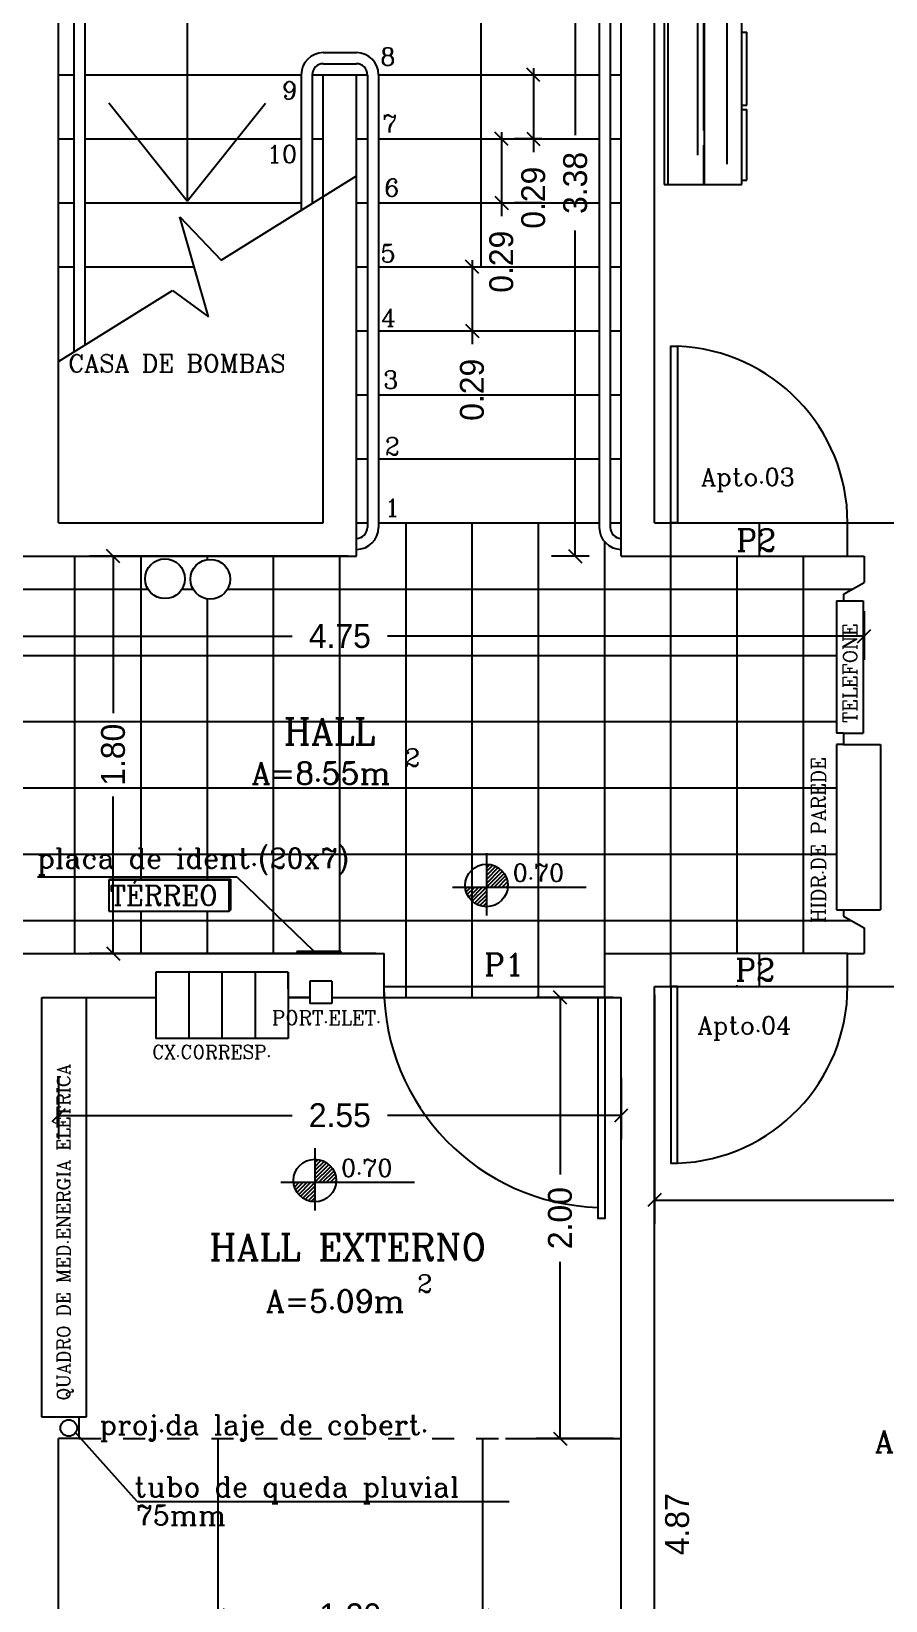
# Model space of a CAD drawing. Extents: x 11 to 119, y 71 to 102.
# Drawn here: x 19.52 to 23.39, y 89.15 to 96.26 of the extents above; entities that cross this region are included whole.
import ezdxf

# ---------------------------------------------------------------- set-up
doc = ezdxf.new("R2010")
doc.units = 0
doc.header["$LTSCALE"] = 20
doc.linetypes.add('DASHED2', pattern=[0.375, 0.25, -0.125])
doc.layers.get('0').update_dxf_attribs({"linetype": 'CONTINUOUS'})
doc.layers.get('DEFPOINTS').update_dxf_attribs({"linetype": 'CONTINUOUS'})
for name, color, linetype in [('APARELHOS', 1, 'CONTINUOUS'), ('COTA', 244, 'CONTINUOUS'), ('COTAS', 244, 'CONTINUOUS'), ('EQUIPAMENTOS', 1, 'CONTINUOUS'), ('ESCADA', 5, 'CONTINUOUS'), ('ESQUADRIAS', 244, 'CONTINUOUS'), ('PAREDE', 7, 'CONTINUOUS'), ('PISO', 30, 'CONTINUOUS'), ('TERRENOEMCORTE', 244, 'CONTINUOUS'), ('TEXTO', 1, 'CONTINUOUS')]:
    doc.layers.add(name, color=color, linetype=linetype)
doc.styles.add('ROMANC', font='ROMANC.SHX')
doc.dimstyles.get("Standard").update_dxf_attribs({"dimtxt": 0.18, "dimasz": 0.18, "dimexe": 0.18, "dimexo": 0.0625, "dimgap": 0.09, "dimtad": 0, "dimtih": 1, "dimtoh": 1, "dimzin": 0, "dimtxsty": 'STANDARD', "dimcen": 0.09, "dimclrt": 30, "dimazin": 3, "dimtfac": 1, "dimtdec": 4, "dimtofl": 0, "dimtmove": 0, "dimatfit": 3, "dimtolj": 1, "dimtzin": 0})

# ---------------------------------------------------------------- blocks, each defined once
blk = doc.blocks.new('_OBLIQUE')
at = {"color": 0, "linetype": 'BYBLOCK'}
blk.add_line((-0.5, -0.5), (0.5, 0.5), dxfattribs=at)
blk = doc.blocks.new('*D16')
at = {"color": 244, "linetype": 'BYBLOCK', "ltscale": 0.2}
for p, q in [((142.9752, 49.1898), (143.1007, 49.1898)), ((143.0407, 49.2198), (143.0407, 48.8998)), ((142.9752, 48.8998), (143.1007, 48.8998)), ((143.0407, 48.8998), (143.0407, 48.8398))]:
    blk.add_line(p, q, dxfattribs=at)
at = {"layer": 'DEFPOINTS', "color": 0, "linetype": 'BYBLOCK', "ltscale": 0.2}
for p in [(142.1352, 49.1898), (142.1352, 48.8998), (143.0407, 48.8998)]:
    blk.add_point(p, dxfattribs=at)
at = {"color": 244, "linetype": 'BYBLOCK', "ltscale": 0.2, "xscale": 0.06, "yscale": 0.06, "zscale": 0.06}
for p, rotation in [((143.0407, 49.1898), 90), ((143.0407, 48.8998), 270)]:
    blk.add_blockref('_OBLIQUE', p, dxfattribs=dict(at, rotation=rotation))
at = {"color": 30, "linetype": 'BYBLOCK', "ltscale": 0.2, "insert": (143.0407, 48.6328), "char_height": 0.108, "attachment_point": 5, "rotation": 90}
blk.add_mtext('\\A1;0.29', dxfattribs=at)
blk = doc.blocks.new('*D15')
at = {"color": 244, "linetype": 'BYBLOCK', "ltscale": 0.2}
for p, q in [((142.896, 48.9298), (142.896, 48.6098)), ((143.0791, 48.8998), (142.956, 48.8998)), ((142.896, 48.6098), (142.896, 48.5498)), ((143.0791, 48.6098), (142.956, 48.6098))]:
    blk.add_line(p, q, dxfattribs=at)
at = {"layer": 'DEFPOINTS', "color": 0, "linetype": 'BYBLOCK', "ltscale": 0.2}
for p in [(142.2391, 48.8998), (142.2391, 48.6098), (142.896, 48.6098)]:
    blk.add_point(p, dxfattribs=at)
at = {"color": 244, "linetype": 'BYBLOCK', "ltscale": 0.2, "xscale": 0.06, "yscale": 0.06, "zscale": 0.06}
for p, rotation in [((142.896, 48.8998), 90), ((142.896, 48.6098), 270)]:
    blk.add_blockref('_OBLIQUE', p, dxfattribs=dict(at, rotation=rotation))
at = {"color": 30, "linetype": 'BYBLOCK', "ltscale": 0.2, "insert": (142.896, 48.3428), "char_height": 0.108, "attachment_point": 5, "rotation": 90}
blk.add_mtext('\\A1;0.29', dxfattribs=at)
blk = doc.blocks.new('*D17')
at = {"color": 244, "linetype": 'BYBLOCK', "ltscale": 0.2}
for p, q in [((142.763, 48.4198), (142.763, 48.0998)), ((142.7084, 48.3898), (142.823, 48.3898)), ((142.7084, 48.0998), (142.823, 48.0998)), ((142.763, 48.0998), (142.763, 48.0398))]:
    blk.add_line(p, q, dxfattribs=at)
at = {"layer": 'DEFPOINTS', "color": 0, "linetype": 'BYBLOCK', "ltscale": 0.2}
for p in [(141.8684, 48.3898), (141.8684, 48.0998), (142.763, 48.0998)]:
    blk.add_point(p, dxfattribs=at)
at = {"color": 244, "linetype": 'BYBLOCK', "ltscale": 0.2, "xscale": 0.06, "yscale": 0.06, "zscale": 0.06}
for p, rotation in [((142.763, 48.3898), 90), ((142.763, 48.0998), 270)]:
    blk.add_blockref('_OBLIQUE', p, dxfattribs=dict(at, rotation=rotation))
at = {"color": 30, "linetype": 'BYBLOCK', "ltscale": 0.2, "insert": (142.763, 47.8328), "char_height": 0.108, "attachment_point": 5, "rotation": 90}
blk.add_mtext('\\A1;0.29', dxfattribs=at)
blk = doc.blocks.new('*X4')
at = {"color": 0}
for p, q in [((21.8471, 65.964), (22.74, 65.964)), ((21.98, 65.83), (22.78, 65.83)), ((21.8471, 65.802), (22.026, 65.802)), ((21.8471, 65.8), (22.9003, 65.8)), ((22.092, 65.802), (22.9003, 65.802)), ((21.94, 65.696), (22.9003, 65.696))]:
    blk.add_line(p, q, dxfattribs=at)
blk = doc.blocks.new('*D19')
at = {"color": 0, "linetype": 'BYBLOCK', "ltscale": 0.2}
for p, q in [((33.4436, 105.5026), (33.2731, 105.5026)), ((33.3811, 105.5026), (33.3811, 104.0286)), ((33.3811, 102.1226), (33.3811, 103.5966)), ((33.4436, 102.1226), (33.2731, 102.1226))]:
    blk.add_line(p, q, dxfattribs=at)
at = {"layer": 'DEFPOINTS', "color": 0, "linetype": 'BYBLOCK', "ltscale": 0.2}
for p in [(33.4811, 105.5026), (33.3811, 102.1226), (33.4811, 102.1226)]:
    blk.add_point(p, dxfattribs=at)
at = {"color": 0, "linetype": 'BYBLOCK', "ltscale": 0.2, "xscale": 0.06, "yscale": 0.06, "zscale": 0.06}
for p, rotation in [((33.3811, 105.5026), 90), ((33.3811, 102.1226), 270)]:
    blk.add_blockref('_OBLIQUE', p, dxfattribs=dict(at, rotation=rotation))
at = {"color": 30, "linetype": 'BYBLOCK', "ltscale": 0.2, "insert": (33.3811, 103.8126), "char_height": 0.108, "attachment_point": 5, "rotation": 90}
blk.add_mtext('\\A1;3.38', dxfattribs=at)
blk = doc.blocks.new('*D20')
at = {"color": 0, "linetype": 'BYBLOCK', "ltscale": 0.2}
for p, q in [((33.4436, 100.1726), (33.0958, 100.1726)), ((33.2038, 100.1726), (33.2038, 99.3718)), ((33.2038, 98.175), (33.2038, 98.9758)), ((33.4436, 98.175), (33.0958, 98.175))]:
    blk.add_line(p, q, dxfattribs=at)
at = {"layer": 'DEFPOINTS', "color": 0, "linetype": 'BYBLOCK', "ltscale": 0.2}
for p in [(33.4811, 100.1726), (33.2038, 98.175), (33.4811, 98.175)]:
    blk.add_point(p, dxfattribs=at)
at = {"color": 0, "linetype": 'BYBLOCK', "ltscale": 0.2, "xscale": 0.06, "yscale": 0.06, "zscale": 0.06}
for p, rotation in [((33.2038, 100.1726), 90), ((33.2038, 98.175), 270)]:
    blk.add_blockref('_OBLIQUE', p, dxfattribs=dict(at, rotation=rotation))
at = {"color": 30, "linetype": 'BYBLOCK', "ltscale": 0.2, "insert": (33.2038, 99.1738), "char_height": 0.108, "attachment_point": 5, "rotation": 90}
blk.add_mtext('\\A1;2.00', dxfattribs=at)
blk = doc.blocks.new('*D21')
at = {"color": 0, "linetype": 'BYBLOCK', "ltscale": 0.2}
for p, q in [((29.8311, 102.0851), (29.8311, 101.8646)), ((34.5811, 102.0851), (34.5811, 101.8646)), ((29.8311, 101.9726), (31.9901, 101.9726)), ((34.5811, 101.9726), (32.4221, 101.9726))]:
    blk.add_line(p, q, dxfattribs=at)
at = {"layer": 'DEFPOINTS', "color": 0, "linetype": 'BYBLOCK', "ltscale": 0.2}
for p in [(29.8311, 102.1226), (34.5811, 102.1226), (34.5811, 101.9726)]:
    blk.add_point(p, dxfattribs=at)
at = {"color": 0, "linetype": 'BYBLOCK', "ltscale": 0.2, "xscale": 0.06, "yscale": 0.06, "zscale": 0.06, "rotation": 180}
blk.add_blockref('_OBLIQUE', (29.8311, 101.9726), dxfattribs=at)
at = {"color": 0, "linetype": 'BYBLOCK', "ltscale": 0.2, "xscale": 0.06, "yscale": 0.06, "zscale": 0.06}
blk.add_blockref('_OBLIQUE', (34.5811, 101.9726), dxfattribs=at)
at = {"color": 30, "linetype": 'BYBLOCK', "ltscale": 0.2, "insert": (32.2061, 101.9726), "char_height": 0.108, "attachment_point": 5}
blk.add_mtext('\\A1;4.75', dxfattribs=at)
blk = doc.blocks.new('*D22')
at = {"color": 0, "linetype": 'BYBLOCK', "ltscale": 0.2}
for p, q in [((32.2436, 102.1226), (31.071, 102.1226)), ((31.179, 102.1226), (31.179, 101.4116)), ((31.179, 100.3226), (31.179, 101.0336)), ((32.3686, 100.3226), (31.071, 100.3226))]:
    blk.add_line(p, q, dxfattribs=at)
at = {"layer": 'DEFPOINTS', "color": 0, "linetype": 'BYBLOCK', "ltscale": 0.2}
for p in [(32.2811, 102.1226), (31.179, 100.3226), (32.4061, 100.3226)]:
    blk.add_point(p, dxfattribs=at)
at = {"color": 0, "linetype": 'BYBLOCK', "ltscale": 0.2, "xscale": 0.06, "yscale": 0.06, "zscale": 0.06}
for p, rotation in [((31.179, 102.1226), 90), ((31.179, 100.3226), 270)]:
    blk.add_blockref('_OBLIQUE', p, dxfattribs=dict(at, rotation=rotation))
at = {"color": 30, "linetype": 'BYBLOCK', "ltscale": 0.2, "insert": (31.179, 101.2226), "char_height": 0.108, "attachment_point": 5, "rotation": 90}
blk.add_mtext('\\A1;1.80', dxfattribs=at)
blk = doc.blocks.new('*D23')
at = {"color": 0, "linetype": 'BYBLOCK', "ltscale": 0.2}
for p, q in [((30.9311, 98.1375), (30.9311, 97.8593)), ((33.4811, 98.1375), (33.4811, 97.8593)), ((30.9311, 97.9673), (31.9901, 97.9673)), ((33.4811, 97.9673), (32.4221, 97.9673))]:
    blk.add_line(p, q, dxfattribs=at)
at = {"layer": 'DEFPOINTS', "color": 0, "linetype": 'BYBLOCK', "ltscale": 0.2}
for p in [(30.9311, 98.175), (33.4811, 98.175), (33.4811, 97.9673)]:
    blk.add_point(p, dxfattribs=at)
at = {"color": 0, "linetype": 'BYBLOCK', "ltscale": 0.2, "xscale": 0.06, "yscale": 0.06, "zscale": 0.06, "rotation": 180}
blk.add_blockref('_OBLIQUE', (30.9311, 97.9673), dxfattribs=at)
at = {"color": 0, "linetype": 'BYBLOCK', "ltscale": 0.2, "xscale": 0.06, "yscale": 0.06, "zscale": 0.06}
blk.add_blockref('_OBLIQUE', (33.4811, 97.9673), dxfattribs=at)
at = {"color": 30, "linetype": 'BYBLOCK', "ltscale": 0.2, "insert": (32.2061, 97.9673), "char_height": 0.108, "attachment_point": 5}
blk.add_mtext('\\A1;2.55', dxfattribs=at)
blk = doc.blocks.new('*D42')
at = {"layer": 'DEFPOINTS', "color": 0, "linetype": 'BYBLOCK', "ltscale": 0.2}
for p in [(33.6311, 100.1726), (33.6311, 95.3026), (33.6311, 95.3026)]:
    blk.add_point(p, dxfattribs=at)
at = {"color": 30, "linetype": 'BYBLOCK', "ltscale": 0.2, "insert": (33.6311, 97.7376), "char_height": 0.108, "attachment_point": 5, "rotation": 90}
blk.add_mtext('\\A1;4.87', dxfattribs=at)
blk = doc.blocks.new('*D43')
at = {"color": 0, "linetype": 'BYBLOCK', "ltscale": 0.2}
for p, q in [((33.6311, 100.1351), (33.6311, 99.0979)), ((36.6311, 99.5101), (36.6311, 99.0979)), ((33.6311, 99.2059), (34.9331, 99.2059)), ((36.6311, 99.2059), (35.3291, 99.2059))]:
    blk.add_line(p, q, dxfattribs=at)
at = {"layer": 'DEFPOINTS', "color": 0, "linetype": 'BYBLOCK', "ltscale": 0.2}
for p in [(33.6311, 100.1726), (36.6311, 99.5476), (36.6311, 99.2059)]:
    blk.add_point(p, dxfattribs=at)
at = {"color": 0, "linetype": 'BYBLOCK', "ltscale": 0.2, "xscale": 0.06, "yscale": 0.06, "zscale": 0.06, "rotation": 180}
blk.add_blockref('_OBLIQUE', (33.6311, 99.2059), dxfattribs=at)
at = {"color": 0, "linetype": 'BYBLOCK', "ltscale": 0.2, "xscale": 0.06, "yscale": 0.06, "zscale": 0.06}
blk.add_blockref('_OBLIQUE', (36.6311, 99.2059), dxfattribs=at)
at = {"color": 30, "linetype": 'BYBLOCK', "ltscale": 0.2, "insert": (35.1311, 99.2059), "char_height": 0.108, "attachment_point": 5}
blk.add_mtext('\\A1;3.00', dxfattribs=at)
blk = doc.blocks.new('*X103')
at = {"color": 0, "ltscale": 0.2}
for p, q in [((32.1902, 99.3476), (32.2054, 99.3629)), ((32.1902, 99.33), (32.2197, 99.3595)), ((32.1902, 99.3123), (32.2324, 99.3545)), ((32.1902, 99.2946), (32.2436, 99.3481)), ((32.1902, 99.2769), (32.2537, 99.3404)), ((32.1907, 99.2598), (32.2626, 99.3317)), ((32.2084, 99.2598), (32.2703, 99.3217)), ((32.2261, 99.2598), (32.2769, 99.3106)), ((32.2438, 99.2598), (32.282, 99.2981)), ((32.0952, 99.2526), (32.1023, 99.2598)), ((32.0985, 99.2383), (32.12, 99.2598)), ((32.1036, 99.2257), (32.1377, 99.2598)), ((32.11, 99.2144), (32.1554, 99.2598)), ((32.1176, 99.2043), (32.173, 99.2598)), ((32.1264, 99.1954), (32.1902, 99.2592)), ((32.1363, 99.1877), (32.1902, 99.2416)), ((32.1475, 99.1812), (32.1902, 99.2239)), ((32.2614, 99.2598), (32.2856, 99.284)), ((32.2791, 99.2598), (32.287, 99.2677)), ((32.16, 99.176), (32.1902, 99.2062)), ((32.1741, 99.1724), (32.1902, 99.1885))]:
    blk.add_line(p, q, dxfattribs=at)
blk = doc.blocks.new('*D118')
at = {"color": 0, "linetype": 'BYBLOCK', "ltscale": 0.2}
for p, q in [((30.5417, 95.411), (30.7755, 94.9611)), ((31.2333, 94.0799), (30.9995, 94.5298)), ((20.3655, 89.8509), (20.3655, 88.9795)), ((21.5655, 89.8509), (21.5655, 88.9795)), ((20.3655, 89.0875), (20.7765, 89.0875)), ((21.5655, 89.0875), (21.1545, 89.0875))]:
    blk.add_line(p, q, dxfattribs=at)
at = {"layer": 'DEFPOINTS', "color": 0, "linetype": 'BYBLOCK', "ltscale": 0.2}
for p in [(30.5417, 95.411), (31.2333, 94.0799), (20.3655, 89.8884), (21.5655, 89.8884), (21.5655, 89.0875)]:
    blk.add_point(p, dxfattribs=at)
at = {"color": 0, "linetype": 'BYBLOCK', "ltscale": 0.2, "xscale": 0.06, "yscale": 0.06, "zscale": 0.06}
for p, rotation in [((31.2333, 94.0799), 297.4534506951073), ((20.3655, 89.0875), 180)]:
    blk.add_blockref('_OBLIQUE', p, dxfattribs=dict(at, rotation=rotation))
blk.add_blockref('_OBLIQUE', (21.5655, 89.0875), dxfattribs=at)
at = {"color": 30, "linetype": 'BYBLOCK', "ltscale": 0.2, "insert": (30.8875, 94.7455), "char_height": 0.108, "attachment_point": 5, "rotation": 297.45345}
blk.add_mtext('\\A1;R1.50', dxfattribs=at)
at = {"color": 30, "linetype": 'BYBLOCK', "ltscale": 0.2, "insert": (20.9655, 89.0875), "char_height": 0.108, "attachment_point": 5}
blk.add_mtext('\\A1;1.20', dxfattribs=at)

msp = doc.modelspace()

# ---------------------------------------------------------------- linework, layer by layer
at = {"layer": 'APARELHOS', "color": 1, "ltscale": 0.3}
msp.add_line((19.7689, 89.986), (19.5689, 89.986), dxfattribs=at)
at = {"layer": 'COTAS', "color": 1, "linetype": 'CONTINUOUS', "ltscale": 0.3}
for p, q in [((23.1689, 93.6831), (23.2, 93.6831)), ((23.1689, 93.6831), (23.2, 93.6831)), ((23.2, 93.0831), (23.1689, 93.0831)), ((23.2, 93.0331), (23.1689, 93.0331)), ((23.1689, 92.2831), (23.2, 92.2831)), ((20.0845, 91.7202), (20.0845, 91.7009))]:
    msp.add_line(p, q, dxfattribs=at)
at = {"layer": 'EQUIPAMENTOS', "color": 244, "ltscale": 0.2}
for p, q in [((22.3875, 96.6219), (22.3875, 95.5687)), ((22.7402, 95.5687), (22.7402, 96.6219)), ((22.3875, 95.5687), (22.7402, 95.5687))]:
    msp.add_line(p, q, dxfattribs=at)
at = {"layer": 'EQUIPAMENTOS', "color": 30, "ltscale": 0.2}
for p, q in [((22.7402, 96.2587), (22.7623, 96.2587)), ((22.7623, 95.9287), (22.7623, 96.2587)), ((22.7402, 95.9287), (22.7623, 95.9287)), ((22.7402, 95.9087), (22.7623, 95.9087)), ((22.7623, 95.5887), (22.7623, 95.9087)), ((22.7402, 95.5887), (22.7623, 95.5887))]:
    msp.add_line(p, q, dxfattribs=at)
at = {"layer": 'EQUIPAMENTOS', "color": 1, "linetype": 'CONTINUOUS', "ltscale": 0.3}
for p, q in [((23.1689, 93.6831), (23.1689, 93.0831)), ((23.1689, 93.0331), (23.1689, 92.2831))]:
    msp.add_line(p, q, dxfattribs=at)
at = {"layer": 'ESCADA', "color": 1, "linetype": 'CONTINUOUS', "ltscale": 0.3}
for p, q in [((19.7139, 97.116), (19.7139, 94.811)), ((19.7639, 97.116), (19.7639, 94.8421)), ((22.0939, 97.116), (22.0939, 94.016)), ((22.1439, 97.116), (22.1439, 94.016)), ((20.8439, 96.166), (20.9939, 96.166)), ((20.8439, 96.116), (20.9939, 96.116)), ((20.7439, 96.066), (20.7439, 95.4519)), ((20.7939, 96.066), (20.7939, 95.483)), ((21.0439, 96.066), (21.0439, 94.016)), ((21.0939, 96.066), (21.0939, 94.016))]:
    msp.add_line(p, q, dxfattribs=at)
at = {"layer": 'ESCADA', "color": 30, "ltscale": 0.3}
for p, q in [((20.2271, 96.4063), (20.2271, 95.4932)), ((21.5571, 96.4063), (21.5571, 95.1932)), ((20.2271, 95.4932), (19.8723, 95.9378)), ((20.2271, 95.4932), (20.582, 95.9378))]:
    msp.add_line(p, q, dxfattribs=at)
at = {"layer": 'ESCADA', "color": 1, "ltscale": 0.2}
for p, q in [((19.6439, 96.066), (19.7139, 96.066)), ((19.7639, 96.066), (20.7439, 96.066)), ((20.7939, 96.066), (20.8439, 96.066)), ((20.9939, 96.066), (21.0439, 96.066)), ((21.0939, 96.066), (22.0939, 96.066)), ((22.1439, 96.066), (22.1939, 96.066)), ((19.6439, 95.776), (19.7139, 95.776)), ((19.7639, 95.776), (20.7439, 95.776)), ((20.7939, 95.776), (20.8439, 95.776)), ((20.9939, 95.776), (21.0439, 95.776)), ((21.0939, 95.776), (22.0939, 95.776)), ((22.1439, 95.776), (22.1939, 95.776)), ((19.6439, 95.486), (19.7139, 95.486)), ((19.7639, 95.486), (20.7439, 95.486)), ((20.9939, 95.486), (21.0439, 95.486)), ((21.0939, 95.486), (22.0939, 95.486)), ((22.1439, 95.486), (22.1939, 95.486)), ((19.6439, 95.196), (19.7139, 95.196)), ((19.7639, 95.196), (20.2589, 95.196)), ((20.9939, 95.196), (21.0439, 95.196)), ((21.0939, 95.196), (22.0939, 95.196)), ((22.1439, 95.196), (22.1939, 95.196)), ((20.9939, 94.906), (21.0439, 94.906)), ((21.0939, 94.906), (22.0939, 94.906)), ((22.1439, 94.906), (22.1939, 94.906)), ((20.9939, 94.616), (21.0439, 94.616)), ((21.0939, 94.616), (22.0939, 94.616)), ((22.1439, 94.616), (22.1939, 94.616)), ((20.9939, 94.326), (21.0439, 94.326)), ((21.0939, 94.326), (22.0939, 94.326)), ((22.1439, 94.326), (22.1939, 94.326)), ((20.9939, 94.036), (21.0439, 94.036)), ((21.0939, 94.036), (22.0939, 94.036)), ((22.1439, 94.036), (22.1939, 94.036))]:
    msp.add_line(p, q, dxfattribs=at)
at = {"layer": 'ESCADA', "color": 30, "linetype": 'CONTINUOUS', "ltscale": 0.3}
for p, q in [((20.3819, 95.2267), (20.9939, 95.6075)), ((20.1937, 95.422), (20.3819, 95.2267)), ((20.3241, 94.97), (20.1937, 95.422)), ((19.6439, 94.7675), (20.1601, 95.0886)), ((20.1601, 95.0886), (20.3241, 94.97))]:
    msp.add_line(p, q, dxfattribs=at)
at = {"layer": 'ESCADA', "color": 244, "ltscale": 0.2}
for p, q in [((20.3655, 89.8884), (20.3655, 84.527)), ((21.5655, 89.8884), (21.5655, 84.527))]:
    msp.add_line(p, q, dxfattribs=at)
at = {"layer": 'ESCADA', "color": 1, "linetype": 'CONTINUOUS', "ltscale": 0.3}
for centre, radius, start, end in [((20.8439, 96.066), 0.1, 90, 180), ((20.9939, 96.066), 0.1, 0, 90), ((20.8439, 96.066), 0.05, 90, 180), ((20.9932, 96.066), 0.05, 0, 90), ((20.9939, 94.016), 0.1, 270, 0), ((20.9939, 94.016), 0.05, 270, 0), ((22.1939, 94.016), 0.1, 180, 270), ((22.1939, 94.016), 0.05, 180, 270)]:
    msp.add_arc(centre, radius, start, end, dxfattribs=at)
at = {"layer": 'ESQUADRIAS', "color": 1, "ltscale": 0.2}
for p, q in [((21.5828, 92.5403), (21.5828, 92.2579)), ((21.4287, 92.3865), (22.0349, 92.3865)), ((20.7828, 91.886), (20.7828, 91.8598)), ((20.8828, 91.886), (20.8828, 91.8598)), ((20.8051, 91.2035), (20.8051, 90.9211)), ((20.651, 91.0497), (21.2572, 91.0497))]:
    msp.add_line(p, q, dxfattribs=at)
at = {"layer": 'ESQUADRIAS', "color": 7, "ltscale": 0.2}
for p, q in [((20.7828, 91.961), (20.7828, 91.886)), ((20.8828, 91.961), (20.8828, 91.886))]:
    msp.add_line(p, q, dxfattribs=at)
at = {"layer": 'ESQUADRIAS', "color": 1, "ltscale": 0.2}
for points in [[(22.4189, 94.036), (22.4189, 94.836), (22.4489, 94.836), (22.4489, 94.036)], [(22.4189, 91.936), (22.4189, 91.136), (22.4489, 91.136), (22.4489, 91.936)], [(22.1189, 91.886), (22.1189, 90.886), (22.0889, 90.886), (22.0889, 91.886)]]:
    msp.add_lwpolyline(points, close=True, dxfattribs=at)
at = {"layer": 'ESQUADRIAS', "ltscale": 0.3}
for points in [[(20.0366, 93.7831, -1), (20.2166, 93.7831, -1)], [(20.242, 93.7811, -1), (20.422, 93.7811, -1)]]:
    msp.add_lwpolyline(points, format="xyb", close=True, dxfattribs=at)
at = {"layer": 'ESQUADRIAS', "color": 1, "ltscale": 0.2}
for centre in [(21.5831, 92.3942), (20.8054, 91.0574)]:
    msp.add_circle(centre, 0.0965, dxfattribs=at)
at = {"layer": 'ESQUADRIAS', "color": 30, "ltscale": 0.2}
for centre, radius, start, end in [((22.4183, 94.036), 0.8006, 0, 87.81062), ((22.1193, 91.936), 1.0005, 180, 268.25509), ((22.4183, 91.936), 0.8006, 272.18938, 360)]:
    msp.add_arc(centre, radius, start, end, dxfattribs=at)
at = {"layer": 'PAREDE', "color": 7, "ltscale": 0.2}
for p, q in [((22.3439, 94.036), (22.3439, 98.906)), ((19.6439, 94.036), (19.6439, 97.266)), ((22.1939, 93.886), (22.1939, 97.266)), ((20.8439, 94.036), (20.8439, 96.066)), ((20.8439, 96.066), (20.9939, 96.066)), ((20.9939, 93.886), (20.9939, 96.066)), ((19.6439, 94.036), (20.8439, 94.036)), ((22.3439, 94.036), (22.4189, 94.036)), ((22.4189, 93.886), (22.4189, 94.036)), ((23.2189, 93.886), (23.2189, 94.036)), ((23.2189, 94.036), (23.4439, 94.036)), ((19.4189, 93.886), (19.6439, 93.886)), ((19.6439, 93.886), (20.9939, 93.886)), ((22.1939, 93.886), (22.4189, 93.886)), ((23.2189, 93.886), (23.2939, 93.886)), ((23.2939, 93.886), (23.2939, 93.7666)), ((23.1999, 92.2831), (23.1999, 92.2553)), ((23.2939, 92.2017), (23.2939, 92.086)), ((19.4189, 92.086), (21.1189, 92.086)), ((21.1189, 91.886), (21.1189, 92.086)), ((22.1189, 92.086), (22.4189, 92.086)), ((22.1189, 91.886), (22.1189, 92.086)), ((22.4189, 91.936), (22.4189, 92.086)), ((23.2189, 92.086), (23.2939, 92.086)), ((23.2189, 91.936), (23.2189, 92.086)), ((20.6845, 92.0009), (20.6845, 91.886)), ((20.8828, 91.961), (20.7828, 91.961)), ((22.3439, 87.0661), (22.3439, 91.936)), ((22.3439, 91.936), (22.4189, 91.936)), ((23.2189, 91.936), (23.4439, 91.936)), ((19.5689, 91.886), (20.0845, 91.886)), ((20.6845, 91.886), (20.7828, 91.886)), ((20.7828, 91.886), (20.6845, 91.886)), ((20.8828, 91.886), (21.1189, 91.886)), ((22.1189, 91.886), (22.1939, 91.886)), ((22.1939, 86.9161), (22.1939, 91.886)), ((19.6439, 86.9161), (19.6439, 89.8884))]:
    msp.add_line(p, q, dxfattribs=at)
at = {"layer": 'PAREDE', "color": 7, "linetype": 'CONTINUOUS', "ltscale": 0.3}
for p, q in [((23.2, 93.7131), (23.2939, 93.7666)), ((23.2, 93.7131), (23.2, 93.6831)), ((23.2, 93.6831), (23.2889, 93.6831)), ((23.2889, 93.6831), (23.2889, 93.0831)), ((23.2, 93.0831), (23.2, 93.0331)), ((23.2, 93.0831), (23.2889, 93.0831)), ((23.2, 93.0331), (23.3689, 93.0331)), ((23.3689, 93.0331), (23.3689, 92.2831)), ((23.1999, 92.2831), (23.3689, 92.2831)), ((23.1999, 92.2553), (23.2939, 92.2017)), ((20.6845, 92.0009), (20.0845, 92.0009)), ((20.0845, 92.0009), (20.0845, 91.886)), ((20.6845, 92.0009), (20.2845, 92.0009)), ((20.6845, 91.9259), (20.6845, 92.0009)), ((20.6845, 91.9259), (20.6845, 92.0009)), ((20.6845, 91.9259), (20.6845, 92.0009)), ((19.7371, 89.986), (19.7371, 89.8884))]:
    msp.add_line(p, q, dxfattribs=at)
at = {"layer": 'PAREDE', "color": 244, "linetype": 'CONTINUOUS', "ltscale": 0.3}
msp.add_line((20.9235, 92.0953), (20.7235, 92.0953), dxfattribs=at)
at = {"layer": 'PAREDE', "color": 1, "linetype": 'CONTINUOUS', "ltscale": 0.3}
for p, q in [((20.2345, 92.0009), (20.2345, 91.7009)), ((20.3845, 92.0009), (20.3845, 91.7009)), ((20.5345, 92.0009), (20.5345, 91.7009)), ((20.0845, 91.886), (20.0845, 91.7202)), ((20.6845, 91.886), (20.6845, 91.7009)), ((20.6845, 91.7009), (20.0845, 91.7009))]:
    msp.add_line(p, q, dxfattribs=at)
at = {"layer": 'PAREDE', "color": 7, "ltscale": 0.3}
msp.add_line((19.5689, 89.986), (19.5689, 91.886), dxfattribs=at)
at = {"layer": 'PAREDE', "color": 1, "ltscale": 0.3}
msp.add_line((19.7689, 91.886), (19.7689, 89.986), dxfattribs=at)
at = {"layer": 'PAREDE', "color": 1, "ltscale": 0.2}
msp.add_line((20.8828, 91.8598), (20.7828, 91.8598), dxfattribs=at)
at = {"layer": 'PAREDE', "color": 244, "linetype": 'DASHED2', "ltscale": 0.02}
msp.add_line((19.7371, 89.8884), (22.1939, 89.8884), dxfattribs=at)
at = {"layer": 'PISO', "color": 30, "ltscale": 0.2}
for p, q in [((21.2189, 91.886), (21.2189, 94.036)), ((21.5189, 91.886), (21.5189, 94.036)), ((21.8189, 91.886), (21.8189, 94.036)), ((22.4189, 94.036), (23.2189, 94.036)), ((22.8189, 94.036), (22.8189, 93.886)), ((22.1189, 92.086), (22.1189, 93.9499)), ((19.7189, 92.086), (19.7189, 93.886)), ((20.0189, 92.4221), (20.0189, 93.886)), ((20.3189, 93.8701), (20.3189, 93.886)), ((20.6189, 92.086), (20.6189, 93.886)), ((20.9189, 92.086), (20.9189, 93.886)), ((22.4189, 92.086), (22.4189, 93.886)), ((22.4189, 93.886), (23.2189, 93.886)), ((22.7189, 92.086), (22.7189, 93.886)), ((23.0189, 92.086), (23.0189, 93.886)), ((18.6692, 93.736), (20.0499, 93.736)), ((20.2033, 93.736), (20.2541, 93.736)), ((20.3189, 92.4221), (20.3189, 93.692)), ((20.4099, 93.736), (23.2403, 93.736)), ((18.6692, 93.436), (23.1689, 93.436)), ((18.6369, 93.136), (23.1689, 93.136)), ((18.6692, 92.836), (23.1689, 92.836)), ((18.6692, 92.536), (23.1689, 92.536)), ((20.0189, 92.086), (20.0189, 92.278)), ((20.3189, 92.086), (20.3189, 92.278)), ((18.6692, 92.236), (23.2338, 92.236)), ((23.2189, 92.086), (22.4189, 92.086)), ((22.8189, 92.086), (22.8189, 91.936)), ((21.1189, 91.936), (22.1189, 91.936)), ((22.4189, 91.936), (23.2189, 91.936)), ((22.7189, 91.936), (22.7189, 91.9425)), ((21.1189, 91.886), (22.1189, 91.886))]:
    msp.add_line(p, q, dxfattribs=at)
at = {"layer": 'PISO', "color": 244, "ltscale": 0.2}
for p, q in [((19.7371, 89.986), (19.5689, 89.986)), ((19.7371, 89.8884), (19.6439, 89.8884)), ((21.6689, 89.8884), (22.1939, 89.8884))]:
    msp.add_line(p, q, dxfattribs=at)
at = {"layer": 'PISO', "color": 244, "linetype": 'CONTINUOUS', "ltscale": 0.3}
msp.add_circle((19.6906, 89.9366), 0.0375, dxfattribs=at)
at = {"layer": 'TERRENOEMCORTE', "color": 244, "linetype": 'CONTINUOUS', "ltscale": 0.3}
for p, q in [((20.7235, 92.0953), (20.7235, 92.0873)), ((20.7235, 92.0873), (20.8606, 92.0873)), ((20.9235, 92.0953), (20.9235, 92.0873))]:
    msp.add_line(p, q, dxfattribs=at)
at = {"layer": 'TEXTO', "color": 244, "linetype": 'CONTINUOUS', "ltscale": 0.3}
for p, q in [((20.4544, 92.4314), (19.549, 92.4314)), ((19.8719, 92.4176), (19.8764, 92.4213)), ((20.4179, 92.4176), (19.8719, 92.4176)), ((19.8719, 92.4176), (19.8719, 92.278)), ((19.8757, 92.4221), (20.4238, 92.4221)), ((20.4179, 92.4176), (20.4238, 92.422)), ((20.4179, 92.278), (20.4179, 92.4176)), ((20.4238, 92.4221), (20.4238, 92.2825)), ((20.4544, 92.4314), (20.7988, 92.0982)), ((19.8719, 92.278), (20.4179, 92.278)), ((20.4179, 92.278), (20.4238, 92.2825)), ((20.0006, 89.6038), (19.7195, 89.9182))]:
    msp.add_line(p, q, dxfattribs=at)
at = {"layer": 'TEXTO', "color": 244, "ltscale": 0.2}
msp.add_line((20.0006, 89.6038), (21.6861, 89.6038), dxfattribs=at)

# ---------------------------------------------------------------- block references
at = {"layer": 'EQUIPAMENTOS', "color": 30, "ltscale": 0.2, "rotation": 90}
msp.add_blockref('*X4', (88.3702, 73.7216), dxfattribs=at)
at = {"layer": 'ESQUADRIAS', "color": 1, "ltscale": 0.2}
for p in [(-10.6074, -6.8733), (-11.3851, -8.2101)]:
    msp.add_blockref('*X103', p, dxfattribs=at)

# ---------------------------------------------------------------- texts
at = {"layer": 'ESCADA', "color": 1, "ltscale": 0.3, "style": 'ROMANC'}
for s, p in [('8', (21.1018, 96.1079)), ('9', (20.6565, 95.9551)), ('7', (21.1116, 95.8049)), ('10', (20.5878, 95.6664)), ('6', (21.1201, 95.5138)), ('5', (21.1031, 95.217)), ('4', (21.1055, 94.9261)), ('3', (21.1151, 94.6444)), ('2', (21.1223, 94.3428)), ('1', (21.1223, 94.0649))]:
    msp.add_text(s, height=0.08, dxfattribs=at).set_placement(p)
at = {"layer": 'ESQUADRIAS', "color": 1, "ltscale": 0.3, "style": 'ROMANC'}
for s, p in [('P2', (22.7151, 93.9076)), ('P1', (21.5727, 91.9859)), ('P2', (22.7106, 91.962))]:
    msp.add_text(s, height=0.1, dxfattribs=at).set_placement(p)
at = {"layer": 'TEXTO', "color": 1, "ltscale": 0.3, "style": 'ROMANC'}
for s, height, p in [('CASA DE BOMBAS', 0.08, (19.6887, 94.7188)), ('Apto.03', 0.08, (22.5548, 94.2043)), ('HALL', 0.12, (20.6644, 93.0324)), ('2', 0.08, (21.2139, 92.9331)), ('A=8.55m', 0.1, (20.5195, 92.8524)), ('placa de ident.(20x7)', 0.09, (19.5471, 92.4722)), ('0.70', 0.08, (21.7017, 92.4117)), ('TÉRREO', 0.09, (19.8763, 92.304)), ('PORT.ELET.', 0.064, (20.6112, 91.7631)), ('Apto.04', 0.08, (22.539, 91.7202)), ('0.70', 0.08, (20.924, 91.0749)), ('HALL EXTERNO', 0.12, (20.3274, 90.6963)), ('2', 0.08, (21.2694, 90.551)), ('A=5.09m', 0.1, (20.5831, 90.4617)), ('proj.da laje de cobert.', 0.09, (19.8293, 89.9065))]:
    msp.add_text(s, height=height, dxfattribs=at).set_placement(p)
for s, height, rotation, p in [('TELEFONE', 0.064, 90, (23.2624, 93.1291)), ('HIDR.DE PAREDE', 0.064, 90, (23.1189, 92.2244)), ('CX.CORRESP.', 0.0608, 360, (20.0684, 91.6094)), ('QUADRO DE MED.ENERGIA ELÉTRICA', 0.06, 90, (19.6976, 90.0615)), ('A=12.29m', 0.1, 360, (23.3421, 89.8251))]:
    msp.add_text(s, height=height, rotation=rotation, dxfattribs=at).set_placement(p)
at = {"layer": 'TEXTO', "color": 244, "ltscale": 0.3, "style": 'ROMANC'}
for s, p in [('tubo de queda pluvial', (19.9868, 89.6253)), ('75mm', (19.9946, 89.4967))]:
    msp.add_text(s, height=0.09, dxfattribs=at).set_placement(p)

# ---------------------------------------------------------------- dimensions: what is measured, and where the dimension line sits
at = {"layer": 'COTA', "color": 244, "ltscale": 0.2}
dim = msp.add_radius_dim(center=(30.5417, 95.411), mpoint=(31.2333, 94.0799), dimstyle='STANDARD', override={"dimscale": 0.6, "dimasz": 0.1, "dimtih": 0, "dimtoh": 0, "dimblk1": 'OBLIQUE', "dimblk2": 'OBLIQUE', "dimsah": 1}, dxfattribs=at)
dim.commit()
dim.dimension.update_dxf_attribs({"geometry": '*D118', "text_midpoint": (30.8875, 94.7455)})
dim = msp.add_linear_dim(base=(21.5655, 89.0875), p1=(20.3655, 89.8884), p2=(21.5655, 89.8884), dimstyle='STANDARD', override={"dimscale": 0.6, "dimasz": 0.1, "dimtih": 0, "dimtoh": 0, "dimblk1": 'OBLIQUE', "dimblk2": 'OBLIQUE', "dimsah": 1}, dxfattribs=at)
dim.commit()
dim.dimension.update_dxf_attribs({"geometry": '*D118', "text_midpoint": (20.9655, 89.0875)})
at = {"layer": 'COTAS', "color": 244, "ltscale": 0.2}
for base, p1, p2, override, picture, middle, set_off in [((21.9854, 93.886), (22.0854, 97.266), (22.0854, 93.886), {"dimscale": 0.6, "dimasz": 0.1, "dimtih": 0, "dimtoh": 0, "dimblk1": 'OBLIQUE', "dimblk2": 'OBLIQUE', "dimsah": 1}, '*D19', (21.9854, 95.576), (-11.3957, -8.2366)), ((19.8918, 92.086), (20.9939, 93.886), (21.1189, 92.086), {"dimscale": 0.6, "dimasz": 0.1, "dimtih": 0, "dimtoh": 0, "dimblk1": 'OBLIQUE', "dimblk2": 'OBLIQUE', "dimsah": 1}, '*D22', (19.8918, 92.986), (-11.2872, -8.2366)), ((21.9166, 89.8884), (22.1939, 91.886), (22.1939, 89.8884), {"dimscale": 0.6, "dimasz": 0.1, "dimtih": 0, "dimtoh": 0, "dimblk1": 'OBLIQUE', "dimblk2": 'OBLIQUE', "dimsah": 1}, '*D20', (21.9166, 90.8872), (-11.2872, -8.2866)), ((22.4474, 87.0661), (22.4474, 91.936), (22.4474, 87.0661), {"dimscale": 0.6, "dimasz": 0.1, "dimtih": 0, "dimtoh": 0, "dimblk1": 'OBLIQUE', "dimblk2": 'OBLIQUE', "dimsah": 1, "dimse1": 1, "dimse2": 1, "dimsd1": 1, "dimsd2": 1}, '*D42', (22.4474, 89.501), (-11.1837, -8.2366))]:
    dim = msp.add_linear_dim(base=base, p1=p1, p2=p2, angle=90, dimstyle='STANDARD', override=override, dxfattribs=at)
    dim.commit()
    dim.dimension.update_dxf_attribs({"geometry": picture, "text_midpoint": middle, "insert": set_off})
at = {"layer": 'COTAS', "color": 30, "ltscale": 0.2}
for base, p1, p2, picture, middle, set_off in [((21.7955, 95.776), (20.8901, 96.066), (20.8901, 95.776), '*D16', (21.7955, 95.509), (-121.2452, 46.8762)), ((21.6508, 95.486), (20.9939, 95.776), (20.9939, 95.486), '*D15', (21.6508, 95.219), (-121.2452, 46.8762)), ((21.5178, 94.906), (20.6232, 95.196), (20.6232, 94.906), '*D17', (21.5178, 94.639), (-121.2452, 46.8062))]:
    dim = msp.add_linear_dim(base=base, p1=p1, p2=p2, angle=90, dimstyle='STANDARD', override={"dimscale": 0.6, "dimasz": 0.1, "dimexe": 0.1, "dimexo": 1.4, "dimtih": 0, "dimtoh": 0, "dimdec": 2, "dimblk1": 'OBLIQUE', "dimblk2": 'OBLIQUE', "dimsah": 1, "dimdle": 0.05, "dimclrd": 244, "dimclre": 244, "dimclrt": 30}, dxfattribs=at)
    dim.commit()
    dim.dimension.update_dxf_attribs({"geometry": picture, "text_midpoint": middle, "insert": set_off})
at = {"layer": 'COTAS', "color": 244, "ltscale": 0.2}
for base, p1, p2, picture, middle, set_off in [((23.2939, 93.5232), (18.5439, 93.6732), (23.2939, 93.6732), '*D21', (20.9189, 93.5232), (-11.2872, -8.4494)), ((25.3439, 90.9693), (22.3439, 91.936), (25.3439, 91.311), '*D43', (23.8439, 90.9693), (-11.2872, -8.2366)), ((22.1939, 91.3528), (19.6439, 91.5604), (22.1939, 91.5604), '*D23', (20.9189, 91.3528), (-11.2872, -6.6146))]:
    dim = msp.add_linear_dim(base=base, p1=p1, p2=p2, dimstyle='STANDARD', override={"dimscale": 0.6, "dimasz": 0.1, "dimtih": 0, "dimtoh": 0, "dimblk1": 'OBLIQUE', "dimblk2": 'OBLIQUE', "dimsah": 1}, dxfattribs=at)
    dim.commit()
    dim.dimension.update_dxf_attribs({"geometry": picture, "text_midpoint": middle, "insert": set_off})

doc.saveas('drawing.dxf')
